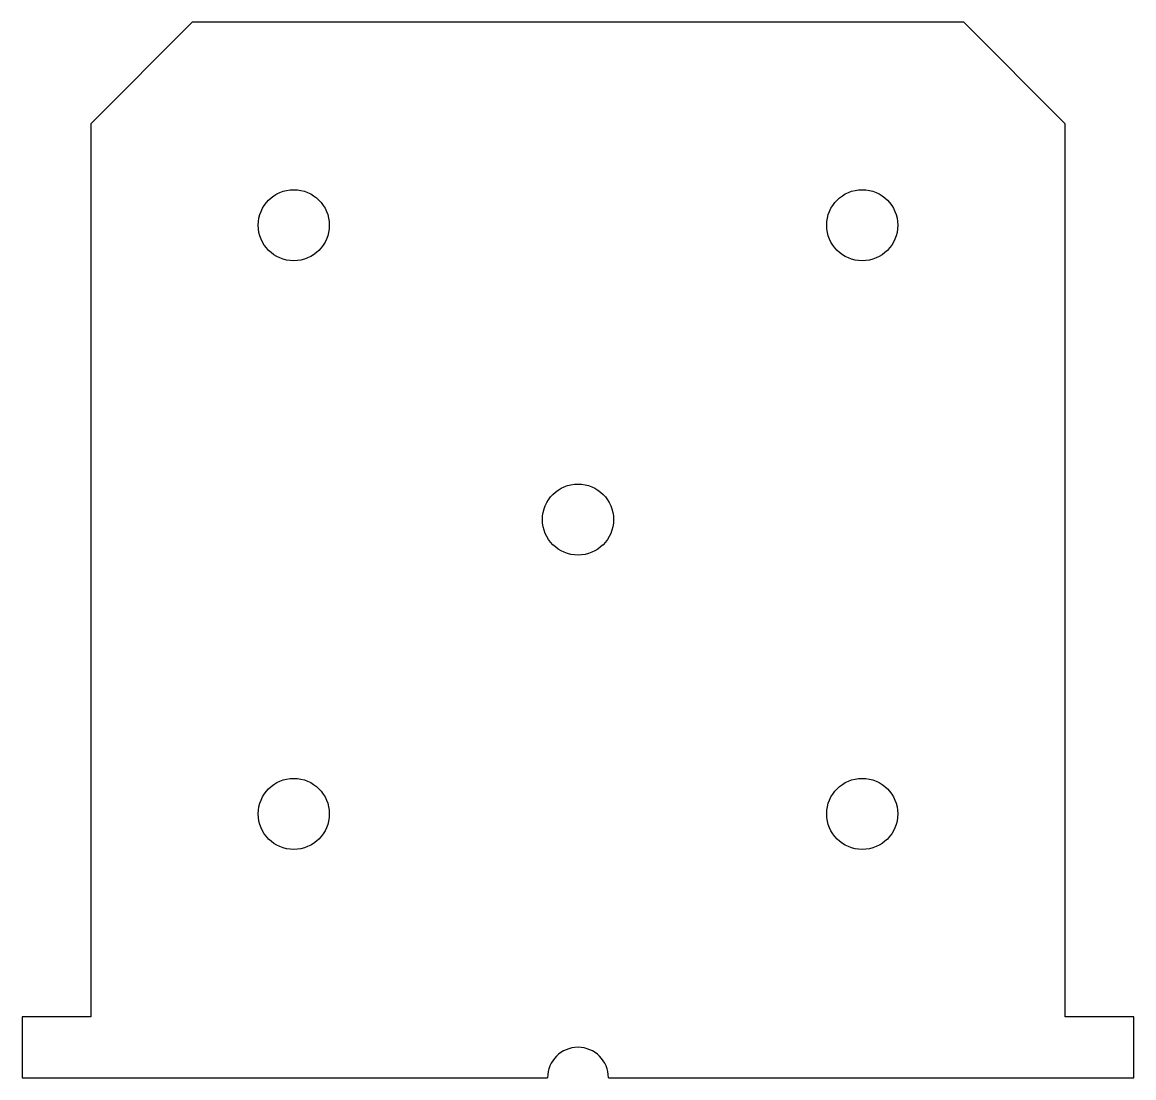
# Model space of a CAD drawing. Header units: inches. Extents: x 0 to 13.7, y 0.2 to 13.2.
import ezdxf

# ---------------------------------------------------------------- set-up
doc = ezdxf.new("R2010")
doc.units = ezdxf.units.IN
doc.header["$MEASUREMENT"] = 0

msp = doc.modelspace()

# ---------------------------------------------------------------- linework, layer by layer
at = {"color": 7, "linetype": 'Continuous', "lineweight": 25}
for p, q in [((2.09375, 13.25), (0.84375, 12)), ((11.59375, 13.25), (2.09375, 13.25)), ((12.84375, 12), (11.59375, 13.25)), ((0.84375, 12), (0.84375, 1)), ((12.84375, 1), (12.84375, 12)), ((0.84375, 1), (0, 1)), ((0, 1), (0, 0.25)), ((13.6875, 1), (12.84375, 1)), ((13.6875, 0.25), (13.6875, 1)), ((0, 0.25), (6.46875, 0.25)), ((7.21875, 0.25), (13.6875, 0.25))]:
    msp.add_line(p, q, dxfattribs=at)
for centre in [(3.34375, 10.75), (10.34375, 10.75), (6.84375, 7.125), (3.34375, 3.5), (10.34375, 3.5)]:
    msp.add_circle(centre, 0.4375, dxfattribs=at)
msp.add_arc((6.84375, 0.25), 0.375, 0, 180, dxfattribs=at)

doc.saveas('drawing.dxf')
